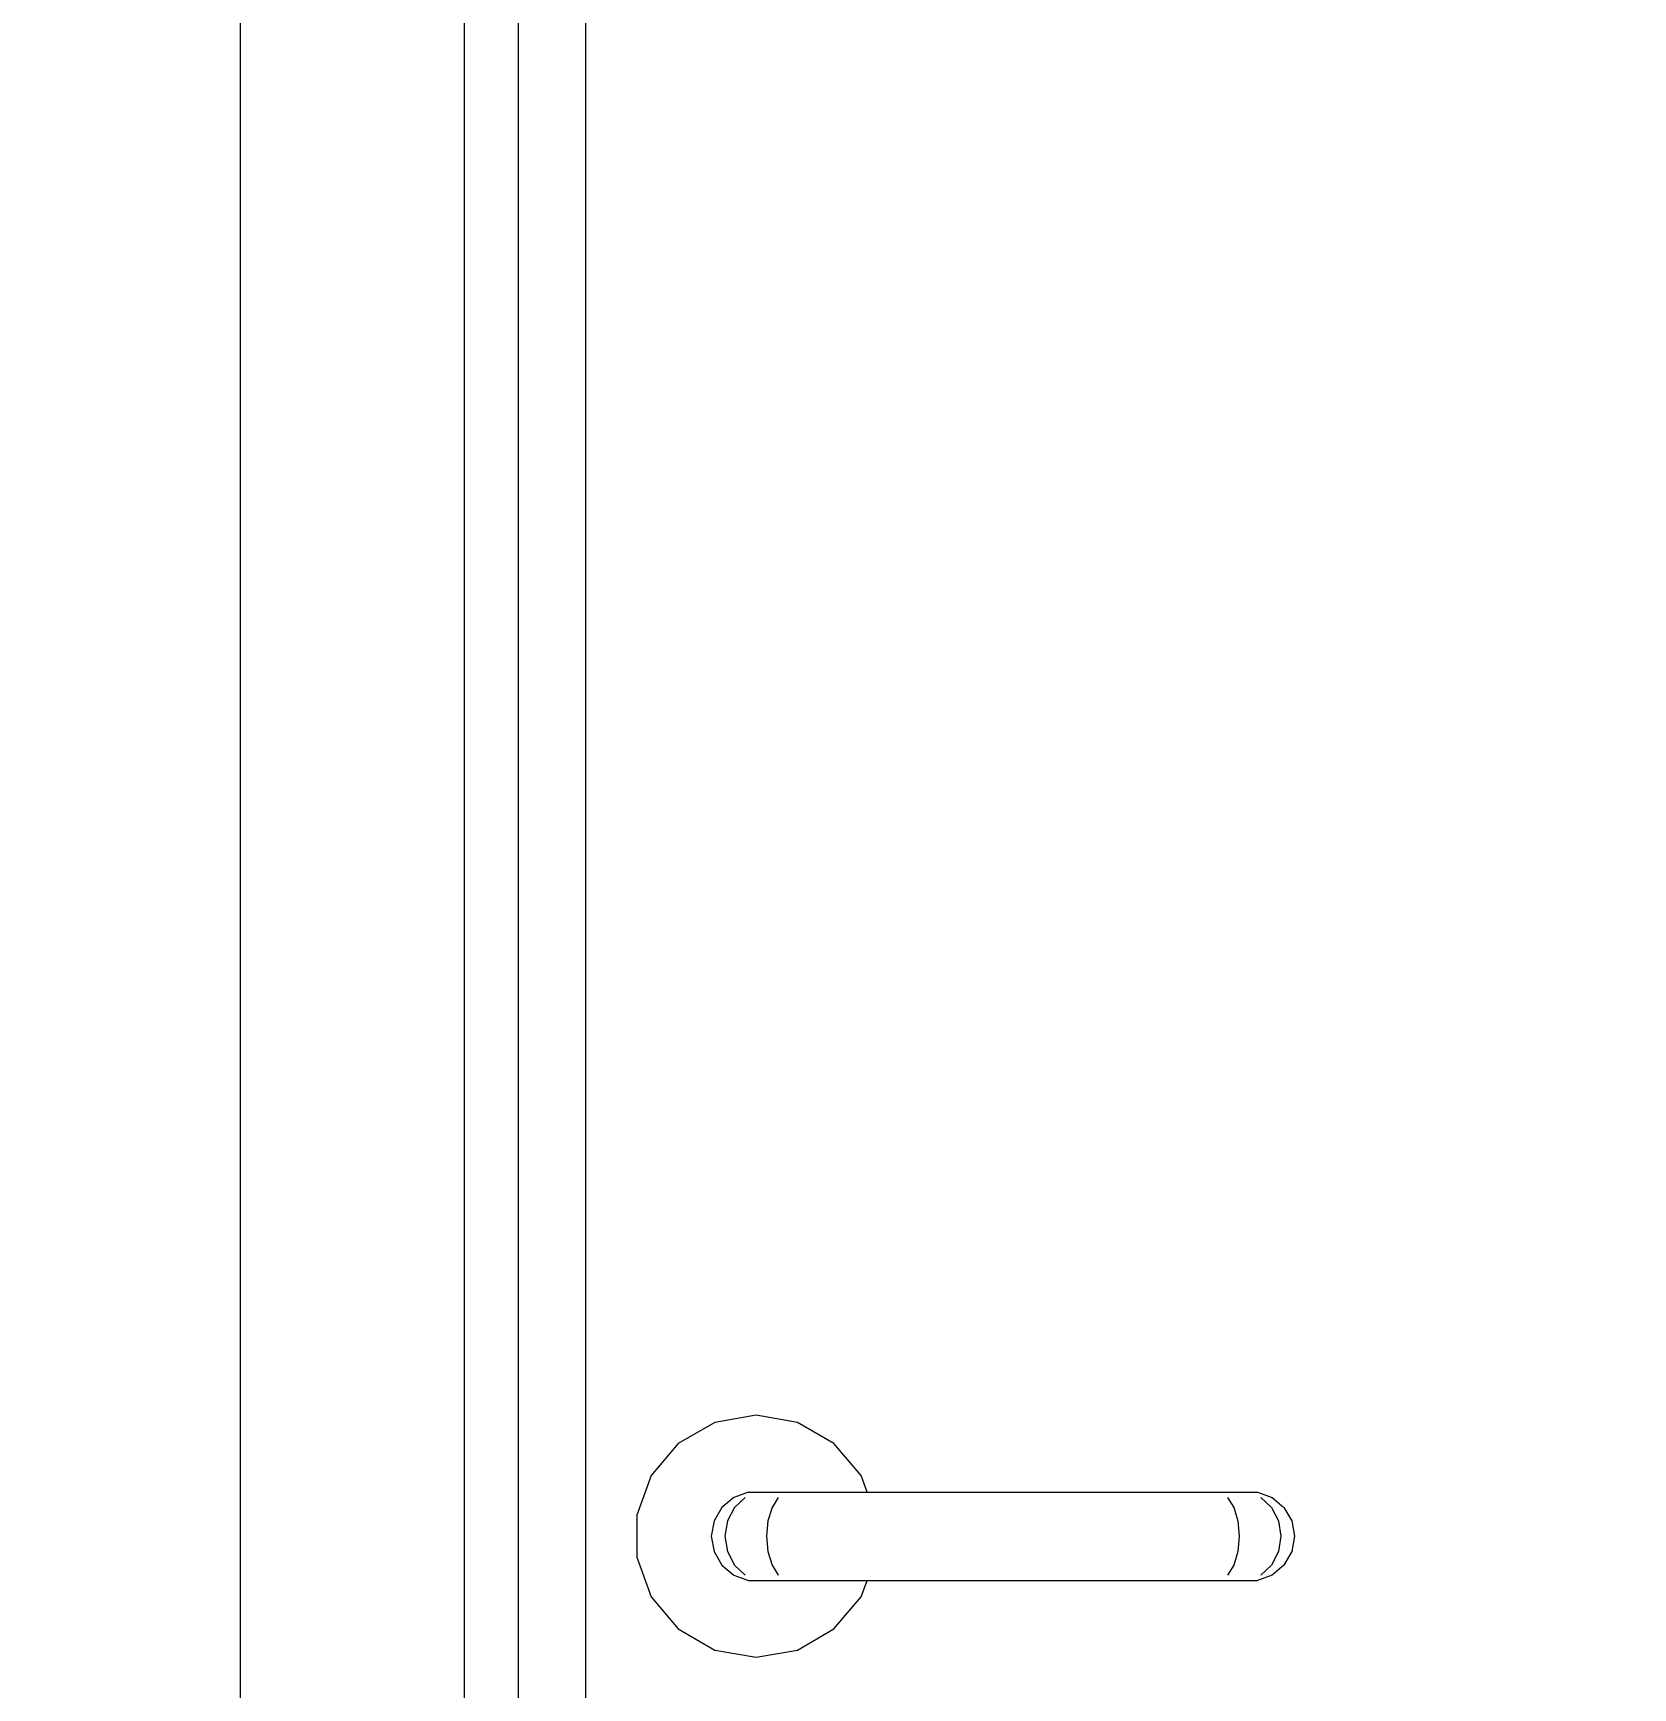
# Model space of a CAD drawing. Header units: millimetres. Extents: x -15634 to 67596, y -3027 to 55843.
# Drawn here: x 11261.2 to 11617.8, y 24761.8 to 25130.7 of the extents above; entities that cross this region are included whole.
import ezdxf

# ---------------------------------------------------------------- set-up
doc = ezdxf.new("R2010")
doc.units = ezdxf.units.MM
doc.header["$MEASUREMENT"] = 0
doc.set_wipeout_variables(frame=1)
doc.linetypes.add('Wipeout_Contour', pattern=[1000, 0, -1000])
doc.layers.add('Dimensioning - General', color=7, linetype='Continuous')
doc.layers.add('Structural - Bearing', color=7, linetype='Continuous')
for name, color, linetype, lineweight, true_color in [('Dimensioning - General_Pen_No__61', 7, 'Continuous', 20, 0x6a6a6a), ('Dimensioning - General_Pen_No__88', 7, 'Continuous', 20, 0xfd4435), ('Structural - Bearing_Pen_No__82', 7, 'Continuous', 20, 0xaaaaaa)]:
    doc.layers.add(name, color=color, linetype=linetype, lineweight=lineweight, true_color=true_color)
doc.styles.add('GENERATED_STYLE_6', font='calibril.ttf')
doc.dimstyles.new('GENERATED_STYLE__3', dxfattribs={"dimtxt": 195.999997, "dimasz": 106.4, "dimexe": 0.18, "dimexo": 0.0625, "dimgap": 0.09, "dimtad": 1, "dimdec": 0, "dimlfac": 0.1, "dimzin": 0, "dimdsep": 46, "dimtxsty": 'GENERATED_STYLE_6', "dimblk": 'ARROWHEAD_2', "dimblk1": 'ARROWHEAD_2', "dimblk2": 'ARROWHEAD_2', "dimcen": 0.09, "dimse1": 1, "dimse2": 1, "dimclrd": 256, "dimclre": 256, "dimclrt": 256, "dimadec": 0, "dimazin": 0, "dimtfac": 1, "dimtdec": 4, "dimtmove": 0, "dimatfit": 3, "dimfxl": 1, "dimtolj": 1, "dimtzin": 0, "dimarcsym": 0})

# ---------------------------------------------------------------- blocks, each defined once
blk = doc.blocks.new('*D51')
at = {"layer": 'Dimensioning - General_Pen_No__61', "color": 251, "linetype": 'Continuous', "lineweight": 20, "true_color": 0x6a6a6a, "transparency": 16777216}
for p, q in [((27454.43, 26436.02), (27594.43, 26355.19)), ((27629.43, 26395.6), (27419.43, 26395.6)), ((27524.43, 23695.6), (27524.43, 26395.6)), ((27454.43, 23736.02), (27594.43, 23655.19)), ((27629.43, 23695.6), (27419.43, 23695.6))]:
    blk.add_line(p, q, dxfattribs=at)
at = {"layer": 'Dimensioning - General_Pen_No__88', "color": 20, "lineweight": 20, "true_color": 0xfd4435, "transparency": 16777216, "char_height": 196, "attachment_point": 7, "rotation": 90, "style": 'GENERATED_STYLE_6'}
for s, insert in [('\\A1;{\\pql;\\fCalibri Light|b0|i0|c0|p34;20}', (27485.23, 26037.36)), ('\\A1;{\\pql;\\fCalibri Light|b0|i0|c0|p34;270}', (27485.23, 24807.27))]:
    blk.add_mtext(s, dxfattribs=dict(at, insert=insert))
blk = doc.blocks.new('ARROWHEAD_2')
at = {"color": 0, "linetype": 'Continuous', "lineweight": 0}
for p, q in [((-0.3781, -0.655), (0.3781, 0.655)), ((0, 0), (-1, 0))]:
    blk.add_line(p, q, dxfattribs=at)
blk = doc.blocks.new('*D99')
at = {"layer": 'Dimensioning - General_Pen_No__61', "color": 251, "linetype": 'Continuous', "lineweight": 20, "true_color": 0x6a6a6a, "transparency": 16777216}
for p, q in [((28004.43, 26436.02), (28144.43, 26355.19)), ((28179.43, 26395.6), (27969.43, 26395.6)), ((28074.43, 23695.6), (28074.43, 26395.6)), ((28004.43, 23736.02), (28144.43, 23655.19)), ((28179.43, 23695.6), (27969.43, 23695.6))]:
    blk.add_line(p, q, dxfattribs=at)
at = {"layer": 'Dimensioning - General_Pen_No__88', "color": 20, "lineweight": 20, "true_color": 0xfd4435, "transparency": 16777216, "char_height": 196, "attachment_point": 7, "rotation": 90, "style": 'GENERATED_STYLE_6'}
for s, insert in [('\\A1;{\\pql;\\fCalibri Light|b0|i0|c0|p34;20}', (28035.23, 26037.36)), ('\\A1;{\\pql;\\fCalibri Light|b0|i0|c0|p34;270}', (28035.23, 24807.27))]:
    blk.add_mtext(s, dxfattribs=dict(at, insert=insert))
blk = doc.blocks.new('*D128')
at = {"layer": 'Dimensioning - General_Pen_No__61', "color": 251, "linetype": 'Continuous', "lineweight": 20, "true_color": 0x6a6a6a, "transparency": 16777216}
for p, q in [((28554.43, 26636.02), (28694.43, 26555.19)), ((28729.43, 26595.6), (28519.43, 26595.6)), ((28624.43, 23695.6), (28624.43, 26595.6)), ((28554.43, 23736.02), (28694.43, 23655.19)), ((28729.43, 23695.6), (28519.43, 23695.6))]:
    blk.add_line(p, q, dxfattribs=at)
at = {"layer": 'Dimensioning - General_Pen_No__88', "color": 20, "lineweight": 20, "true_color": 0xfd4435, "transparency": 16777216, "insert": (28585.23, 24907.27), "char_height": 196, "attachment_point": 7, "rotation": 90, "style": 'GENERATED_STYLE_6'}
blk.add_mtext('\\A1;{\\pql;\\fCalibri Light|b0|i0|c0|p34;290}', dxfattribs=at)
blk = doc.blocks.new('*D147')
at = {"layer": 'Dimensioning - General_Pen_No__61', "color": 251, "linetype": 'Continuous', "lineweight": 20, "true_color": 0x6a6a6a, "transparency": 16777216}
for p, q in [((34964.93, 26436.02), (35104.93, 26355.19)), ((35139.93, 26395.6), (34929.93, 26395.6)), ((35034.93, 23695.6), (35034.93, 26395.6)), ((34964.93, 23736.02), (35104.93, 23655.19)), ((35139.93, 23695.6), (34929.93, 23695.6))]:
    blk.add_line(p, q, dxfattribs=at)
at = {"layer": 'Dimensioning - General_Pen_No__88', "color": 20, "lineweight": 20, "true_color": 0xfd4435, "transparency": 16777216, "char_height": 196, "attachment_point": 7, "rotation": 90, "style": 'GENERATED_STYLE_6'}
for s, insert in [('\\A1;{\\pql;\\fCalibri Light|b0|i0|c0|p34;20}', (34995.73, 26037.36)), ('\\A1;{\\pql;\\fCalibri Light|b0|i0|c0|p34;270}', (34995.73, 24807.27))]:
    blk.add_mtext(s, dxfattribs=dict(at, insert=insert))
blk = doc.blocks.new('*D195')
at = {"layer": 'Dimensioning - General_Pen_No__61', "color": 251, "linetype": 'Continuous', "lineweight": 20, "true_color": 0x6a6a6a, "transparency": 16777216}
for p, q in [((35514.93, 26436.02), (35654.93, 26355.19)), ((35689.93, 26395.6), (35479.93, 26395.6)), ((35584.93, 23695.6), (35584.93, 26395.6)), ((35514.93, 23736.02), (35654.93, 23655.19)), ((35689.93, 23695.6), (35479.93, 23695.6))]:
    blk.add_line(p, q, dxfattribs=at)
at = {"layer": 'Dimensioning - General_Pen_No__88', "color": 20, "lineweight": 20, "true_color": 0xfd4435, "transparency": 16777216, "char_height": 196, "attachment_point": 7, "rotation": 90, "style": 'GENERATED_STYLE_6'}
for s, insert in [('\\A1;{\\pql;\\fCalibri Light|b0|i0|c0|p34;20}', (35545.73, 26037.36)), ('\\A1;{\\pql;\\fCalibri Light|b0|i0|c0|p34;270}', (35545.73, 24807.27))]:
    blk.add_mtext(s, dxfattribs=dict(at, insert=insert))
blk = doc.blocks.new('*D224')
at = {"layer": 'Dimensioning - General_Pen_No__61', "color": 251, "linetype": 'Continuous', "lineweight": 20, "true_color": 0x6a6a6a, "transparency": 16777216}
for p, q in [((36064.93, 26636.02), (36204.93, 26555.19)), ((36239.93, 26595.6), (36029.93, 26595.6)), ((36134.93, 23695.6), (36134.93, 26595.6)), ((36064.93, 23736.02), (36204.93, 23655.19)), ((36239.93, 23695.6), (36029.93, 23695.6))]:
    blk.add_line(p, q, dxfattribs=at)
at = {"layer": 'Dimensioning - General_Pen_No__88', "color": 20, "lineweight": 20, "true_color": 0xfd4435, "transparency": 16777216, "insert": (36095.73, 24907.27), "char_height": 196, "attachment_point": 7, "rotation": 90, "style": 'GENERATED_STYLE_6'}
blk.add_mtext('\\A1;{\\pql;\\fCalibri Light|b0|i0|c0|p34;290}', dxfattribs=at)

msp = doc.modelspace()

# ---------------------------------------------------------------- wipeouts: each hides what was drawn before it
at = {"color": 254, "linetype": 'Wipeout_Contour', "lineweight": 0, "ltscale": 109262.648726}
msp.add_wipeout([(11369.37, 25870.6), (11357.37, 25882.6), (11357.37, 23795.6), (11369.37, 23795.6)], dxfattribs=at).dxf.layer = 'Structural - Bearing'
at = {"color": 254, "linetype": 'Wipeout_Contour', "lineweight": 0, "ltscale": 764373.149465}
msp.add_wipeout([(11395.78, 24800.29), (11395.78, 24790.92), (11398.98, 24782.1), (11405.01, 24774.92), (11413.13, 24770.23), (11422.37, 24768.6), (11431.6, 24770.23), (11439.72, 24774.92), (11445.75, 24782.1), (11447.08, 24785.76), (11437.6, 24785.76), (11420.63, 24785.76), (11417.37, 24786.94), (11414.71, 24789.18), (11412.97, 24792.18), (11412.37, 24795.6), (11412.97, 24799.02), (11414.71, 24802.03), (11417.37, 24804.26), (11420.63, 24805.45), (11447.08, 24805.45), (11445.75, 24809.1), (11439.72, 24816.29), (11431.6, 24820.98), (11422.37, 24822.6), (11413.13, 24820.98), (11405.01, 24816.29), (11398.98, 24809.1)], dxfattribs=at).dxf.layer = 'Structural - Bearing'

# ---------------------------------------------------------------- next in the draw order: linework, layer by layer
at = {"layer": 'Structural - Bearing_Pen_No__82', "color": 253, "linetype": 'Continuous', "lineweight": 20, "true_color": 0xaaaaaa}
for p, q in [((11422.37, 24822.6), (11413.13, 24820.98)), ((11431.6, 24820.98), (11422.37, 24822.6)), ((11413.13, 24820.98), (11405.01, 24816.29)), ((11439.72, 24816.29), (11431.6, 24820.98)), ((11405.01, 24816.29), (11398.98, 24809.1)), ((11445.75, 24809.1), (11439.72, 24816.29)), ((11398.98, 24809.1), (11395.78, 24800.29)), ((11395.78, 24800.29), (11395.78, 24790.92)), ((11395.78, 24790.92), (11398.98, 24782.1)), ((11398.98, 24782.1), (11405.01, 24774.92)), ((11439.72, 24774.92), (11445.75, 24782.1)), ((11405.01, 24774.92), (11413.13, 24770.23)), ((11431.6, 24770.23), (11439.72, 24774.92)), ((11413.13, 24770.23), (11422.37, 24768.6)), ((11422.37, 24768.6), (11431.6, 24770.23))]:
    msp.add_line(p, q, dxfattribs=at)

# ---------------------------------------------------------------- next in the draw order: wipeouts: each hides what was drawn before it
at = {"color": 254, "linetype": 'Wipeout_Contour', "lineweight": 0, "ltscale": 109267.896249}
msp.add_wipeout([(11307.37, 23795.6), (11357.37, 23795.6), (11357.37, 25882.6), (11307.37, 25932.6)], dxfattribs=at).dxf.layer = 'Structural - Bearing'
at = {"color": 254, "linetype": 'Wipeout_Contour', "lineweight": 0, "ltscale": 109246.710794}
msp.add_wipeout([(11369.37, 23795.6), (11384.37, 23795.6), (11384.37, 25855.6), (11369.37, 25855.6)], dxfattribs=at).dxf.layer = 'Structural - Bearing'
at = {"color": 254, "linetype": 'Wipeout_Contour', "lineweight": 0, "ltscale": 109230.114299}
msp.add_wipeout([(11417.37, 24804.26), (11419.89, 24804.26), (11422.82, 24805.45), (11420.63, 24805.45)], dxfattribs=at).dxf.layer = 'Structural - Bearing'
at = {"color": 254, "linetype": 'Wipeout_Contour', "lineweight": 0, "ltscale": 109180.253528}
msp.add_wipeout([(11415.41, 24795.6), (11412.37, 24795.6), (11412.97, 24792.18), (11415.95, 24792.18)], dxfattribs=at).dxf.layer = 'Structural - Bearing'

# ---------------------------------------------------------------- next in the draw order: linework, layer by layer
at = {"layer": 'Structural - Bearing_Pen_No__82', "color": 253, "linetype": 'Continuous', "lineweight": 20, "true_color": 0xaaaaaa}
for p, q in [((11307.37, 25932.6), (11307.37, 23795.6)), ((11357.37, 23795.6), (11357.37, 25882.6)), ((11369.37, 23795.6), (11369.37, 25870.6)), ((11384.37, 23795.6), (11384.37, 25855.6))]:
    msp.add_line(p, q, dxfattribs=at)

# ---------------------------------------------------------------- next in the draw order: wipeouts: each hides what was drawn before it
at = {"color": 254, "linetype": 'Wipeout_Contour', "lineweight": 0, "ltscale": 109219.206055}
msp.add_wipeout([(11414.71, 24802.03), (11417.51, 24802.03), (11419.89, 24804.26), (11417.37, 24804.26)], dxfattribs=at).dxf.layer = 'Structural - Bearing'
at = {"color": 254, "linetype": 'Wipeout_Contour', "lineweight": 0, "ltscale": 109170.422518}
msp.add_wipeout([(11412.97, 24792.18), (11414.71, 24789.18), (11417.51, 24789.18), (11415.95, 24792.18)], dxfattribs=at).dxf.layer = 'Structural - Bearing'

# ---------------------------------------------------------------- next in the draw order: wipeouts: each hides what was drawn before it
at = {"color": 254, "linetype": 'Wipeout_Contour', "lineweight": 0, "ltscale": 109237.716945}
msp.add_wipeout([(11419.89, 24804.26), (11427.28, 24804.26), (11428.97, 24805.45), (11422.82, 24805.45)], dxfattribs=at).dxf.layer = 'Structural - Bearing'
at = {"color": 254, "linetype": 'Wipeout_Contour', "lineweight": 0, "ltscale": 109206.204832}
msp.add_wipeout([(11412.97, 24799.02), (11415.95, 24799.02), (11417.51, 24802.03), (11414.71, 24802.03)], dxfattribs=at).dxf.layer = 'Structural - Bearing'
at = {"color": 254, "linetype": 'Wipeout_Contour', "lineweight": 0, "ltscale": 109164.386064}
msp.add_wipeout([(11417.51, 24789.18), (11414.71, 24789.18), (11417.37, 24786.94), (11419.89, 24786.94)], dxfattribs=at).dxf.layer = 'Structural - Bearing'

# ---------------------------------------------------------------- next in the draw order: wipeouts: each hides what was drawn before it
at = {"color": 254, "linetype": 'Wipeout_Contour', "lineweight": 0, "ltscale": 109228.01324}
msp.add_wipeout([(11417.51, 24802.03), (11425.9, 24802.03), (11427.28, 24804.26), (11419.89, 24804.26)], dxfattribs=at).dxf.layer = 'Structural - Bearing'
at = {"color": 254, "linetype": 'Wipeout_Contour', "lineweight": 0, "ltscale": 109192.6808}
msp.add_wipeout([(11412.37, 24795.6), (11415.41, 24795.6), (11415.95, 24799.02), (11412.97, 24799.02)], dxfattribs=at).dxf.layer = 'Structural - Bearing'
at = {"color": 254, "linetype": 'Wipeout_Contour', "lineweight": 0, "ltscale": 109162.870428}
msp.add_wipeout([(11417.37, 24786.94), (11420.63, 24785.76), (11422.82, 24785.76), (11419.89, 24786.94)], dxfattribs=at).dxf.layer = 'Structural - Bearing'

# ---------------------------------------------------------------- next in the draw order: linework, layer by layer
at = {"layer": 'Structural - Bearing_Pen_No__82', "color": 253, "linetype": 'Continuous', "lineweight": 20, "true_color": 0xaaaaaa}
for p, q in [((11420.63, 24805.45), (11417.37, 24804.26)), ((11420.63, 24805.45), (11422.82, 24805.45)), ((11412.97, 24799.02), (11412.37, 24795.6)), ((11412.37, 24795.6), (11412.97, 24792.18))]:
    msp.add_line(p, q, dxfattribs=at)

# ---------------------------------------------------------------- next in the draw order: wipeouts: each hides what was drawn before it
at = {"color": 254, "linetype": 'Wipeout_Contour', "lineweight": 0, "ltscale": 109250.749119}
msp.add_wipeout([(11428.97, 24805.45), (11427.28, 24804.26), (11436.71, 24804.26), (11437.14, 24805.45)], dxfattribs=at).dxf.layer = 'Structural - Bearing'
at = {"color": 254, "linetype": 'Wipeout_Contour', "lineweight": 0, "ltscale": 109215.90867}
msp.add_wipeout([(11415.95, 24799.02), (11425, 24799.02), (11425.9, 24802.03), (11417.51, 24802.03)], dxfattribs=at).dxf.layer = 'Structural - Bearing'
at = {"color": 254, "linetype": 'Wipeout_Contour', "lineweight": 0, "ltscale": 109190.439382}
msp.add_wipeout([(11424.69, 24795.6), (11415.41, 24795.6), (11415.95, 24792.18), (11425, 24792.18)], dxfattribs=at).dxf.layer = 'Structural - Bearing'

# ---------------------------------------------------------------- next in the draw order: linework, layer by layer
at = {"layer": 'Structural - Bearing_Pen_No__82', "color": 253, "linetype": 'Continuous', "lineweight": 20, "true_color": 0xaaaaaa}
for p, q in [((11417.37, 24804.26), (11414.71, 24802.03)), ((11419.89, 24804.26), (11417.51, 24802.03))]:
    msp.add_line(p, q, dxfattribs=at)

# ---------------------------------------------------------------- next in the draw order: wipeouts: each hides what was drawn before it
at = {"color": 254, "linetype": 'Wipeout_Contour', "lineweight": 0, "ltscale": 109242.940783}
msp.add_wipeout([(11427.28, 24804.26), (11425.9, 24802.03), (11436.36, 24802.03), (11436.71, 24804.26)], dxfattribs=at).dxf.layer = 'Structural - Bearing'
at = {"color": 254, "linetype": 'Wipeout_Contour', "lineweight": 0, "ltscale": 109202.865505}
msp.add_wipeout([(11415.95, 24799.02), (11415.41, 24795.6), (11424.69, 24795.6), (11425, 24799.02)], dxfattribs=at).dxf.layer = 'Structural - Bearing'
at = {"color": 254, "linetype": 'Wipeout_Contour', "lineweight": 0, "ltscale": 109180.129507}
msp.add_wipeout([(11425, 24792.18), (11415.95, 24792.18), (11417.51, 24789.18), (11425.9, 24789.18)], dxfattribs=at).dxf.layer = 'Structural - Bearing'

# ---------------------------------------------------------------- next in the draw order: linework, layer by layer
at = {"layer": 'Structural - Bearing_Pen_No__82', "color": 253, "linetype": 'Continuous', "lineweight": 20, "true_color": 0xaaaaaa}
for p, q in [((11422.82, 24805.45), (11428.97, 24805.45)), ((11414.71, 24802.03), (11412.97, 24799.02)), ((11417.51, 24802.03), (11415.95, 24799.02)), ((11415.95, 24799.02), (11415.41, 24795.6)), ((11412.97, 24792.18), (11414.71, 24789.18)), ((11415.41, 24795.6), (11415.95, 24792.18))]:
    msp.add_line(p, q, dxfattribs=at)

# ---------------------------------------------------------------- next in the draw order: wipeouts: each hides what was drawn before it
at = {"color": 254, "linetype": 'Wipeout_Contour', "lineweight": 0, "ltscale": 109326.102539}
msp.add_wipeout([(11437.14, 24805.45), (11436.71, 24804.26), (11518.03, 24804.26), (11517.6, 24805.45)], dxfattribs=at).dxf.layer = 'Structural - Bearing'
at = {"color": 254, "linetype": 'Wipeout_Contour', "lineweight": 0, "ltscale": 109232.243284}
msp.add_wipeout([(11425.9, 24802.03), (11425, 24799.02), (11436.13, 24799.02), (11436.36, 24802.03)], dxfattribs=at).dxf.layer = 'Structural - Bearing'
at = {"color": 254, "linetype": 'Wipeout_Contour', "lineweight": 0, "ltscale": 109207.524356}
msp.add_wipeout([(11424.69, 24795.6), (11425, 24792.18), (11436.13, 24792.18), (11436.05, 24795.6)], dxfattribs=at).dxf.layer = 'Structural - Bearing'
at = {"color": 254, "linetype": 'Wipeout_Contour', "lineweight": 0, "ltscale": 109173.19764}
msp.add_wipeout([(11425.9, 24789.18), (11417.51, 24789.18), (11419.89, 24786.94), (11427.28, 24786.94)], dxfattribs=at).dxf.layer = 'Structural - Bearing'

# ---------------------------------------------------------------- next in the draw order: linework, layer by layer
at = {"layer": 'Structural - Bearing_Pen_No__82', "color": 253, "linetype": 'Continuous', "lineweight": 20, "true_color": 0xaaaaaa}
for p, q in [((11427.28, 24804.26), (11425.9, 24802.03)), ((11415.95, 24792.18), (11417.51, 24789.18)), ((11414.71, 24789.18), (11417.37, 24786.94))]:
    msp.add_line(p, q, dxfattribs=at)

# ---------------------------------------------------------------- next in the draw order: wipeouts: each hides what was drawn before it
at = {"color": 254, "linetype": 'Wipeout_Contour', "lineweight": 0, "ltscale": 109319.896429}
msp.add_wipeout([(11436.71, 24804.26), (11436.36, 24802.03), (11518.38, 24802.03), (11518.03, 24804.26)], dxfattribs=at).dxf.layer = 'Structural - Bearing'
at = {"color": 254, "linetype": 'Wipeout_Contour', "lineweight": 0, "ltscale": 109219.948557}
msp.add_wipeout([(11425, 24799.02), (11424.69, 24795.6), (11436.05, 24795.6), (11436.13, 24799.02)], dxfattribs=at).dxf.layer = 'Structural - Bearing'
at = {"color": 254, "linetype": 'Wipeout_Contour', "lineweight": 0, "ltscale": 109196.46942}
msp.add_wipeout([(11425, 24792.18), (11425.9, 24789.18), (11436.36, 24789.18), (11436.13, 24792.18)], dxfattribs=at).dxf.layer = 'Structural - Bearing'
at = {"color": 254, "linetype": 'Wipeout_Contour', "lineweight": 0, "ltscale": 109170.47774}
msp.add_wipeout([(11419.89, 24786.94), (11422.82, 24785.76), (11428.97, 24785.76), (11427.28, 24786.94)], dxfattribs=at).dxf.layer = 'Structural - Bearing'

# ---------------------------------------------------------------- next in the draw order: linework, layer by layer
at = {"layer": 'Structural - Bearing_Pen_No__82', "color": 253, "linetype": 'Continuous', "lineweight": 20, "true_color": 0xaaaaaa}
for p, q in [((11447.08, 24805.45), (11445.75, 24809.1)), ((11428.97, 24805.45), (11437.14, 24805.45)), ((11425.9, 24802.03), (11425, 24799.02)), ((11425, 24799.02), (11424.69, 24795.6)), ((11424.69, 24795.6), (11425, 24792.18)), ((11417.51, 24789.18), (11419.89, 24786.94)), ((11417.37, 24786.94), (11420.63, 24785.76)), ((11420.63, 24785.76), (11422.82, 24785.76))]:
    msp.add_line(p, q, dxfattribs=at)

# ---------------------------------------------------------------- next in the draw order: wipeouts: each hides what was drawn before it
at = {"color": 254, "linetype": 'Wipeout_Contour', "lineweight": 0, "ltscale": 109401.505926}
msp.add_wipeout([(11517.6, 24805.45), (11518.03, 24804.26), (11527.46, 24804.26), (11525.77, 24805.45)], dxfattribs=at).dxf.layer = 'Structural - Bearing'
at = {"color": 254, "linetype": 'Wipeout_Contour', "lineweight": 0, "ltscale": 109310.386783}
msp.add_wipeout([(11436.36, 24802.03), (11436.13, 24799.02), (11518.6, 24799.02), (11518.38, 24802.03)], dxfattribs=at).dxf.layer = 'Structural - Bearing'
at = {"color": 254, "linetype": 'Wipeout_Contour', "lineweight": 0, "ltscale": 109286.305464}
msp.add_wipeout([(11436.05, 24795.6), (11436.13, 24792.18), (11518.6, 24792.18), (11518.68, 24795.6)], dxfattribs=at).dxf.layer = 'Structural - Bearing'
at = {"color": 254, "linetype": 'Wipeout_Contour', "lineweight": 0, "ltscale": 109188.132617}
msp.add_wipeout([(11425.9, 24789.18), (11427.28, 24786.94), (11436.71, 24786.94), (11436.36, 24789.18)], dxfattribs=at).dxf.layer = 'Structural - Bearing'

# ---------------------------------------------------------------- next in the draw order: linework, layer by layer
at = {"layer": 'Structural - Bearing_Pen_No__82', "color": 253, "linetype": 'Continuous', "lineweight": 20, "true_color": 0xaaaaaa}
msp.add_line((11425, 24792.18), (11425.9, 24789.18), dxfattribs=at)

# ---------------------------------------------------------------- next in the draw order: wipeouts: each hides what was drawn before it
at = {"color": 254, "linetype": 'Wipeout_Contour', "lineweight": 0, "ltscale": 109396.909272}
msp.add_wipeout([(11518.03, 24804.26), (11518.38, 24802.03), (11528.83, 24802.03), (11527.46, 24804.26)], dxfattribs=at).dxf.layer = 'Structural - Bearing'
at = {"color": 254, "linetype": 'Wipeout_Contour', "lineweight": 0, "ltscale": 109298.720733}
msp.add_wipeout([(11436.13, 24799.02), (11436.05, 24795.6), (11518.68, 24795.6), (11518.6, 24799.02)], dxfattribs=at).dxf.layer = 'Structural - Bearing'
at = {"color": 254, "linetype": 'Wipeout_Contour', "lineweight": 0, "ltscale": 109274.63844}
msp.add_wipeout([(11436.13, 24792.18), (11436.36, 24789.18), (11518.38, 24789.18), (11518.6, 24792.18)], dxfattribs=at).dxf.layer = 'Structural - Bearing'
at = {"color": 254, "linetype": 'Wipeout_Contour', "lineweight": 0, "ltscale": 109183.517902}
msp.add_wipeout([(11427.28, 24786.94), (11428.97, 24785.76), (11437.14, 24785.76), (11436.71, 24786.94)], dxfattribs=at).dxf.layer = 'Structural - Bearing'

# ---------------------------------------------------------------- next in the draw order: linework, layer by layer
at = {"layer": 'Structural - Bearing_Pen_No__82', "color": 253, "linetype": 'Continuous', "lineweight": 20, "true_color": 0xaaaaaa}
for p, q in [((11437.14, 24805.45), (11517.6, 24805.45)), ((11425.9, 24789.18), (11427.28, 24786.94)), ((11422.82, 24785.76), (11428.97, 24785.76))]:
    msp.add_line(p, q, dxfattribs=at)

# ---------------------------------------------------------------- next in the draw order: wipeouts: each hides what was drawn before it
at = {"color": 254, "linetype": 'Wipeout_Contour', "lineweight": 0, "ltscale": 109414.628854}
msp.add_wipeout([(11531.91, 24805.45), (11525.77, 24805.45), (11527.46, 24804.26), (11534.84, 24804.26)], dxfattribs=at).dxf.layer = 'Structural - Bearing'
at = {"color": 254, "linetype": 'Wipeout_Contour', "lineweight": 0, "ltscale": 109388.592975}
msp.add_wipeout([(11518.38, 24802.03), (11518.6, 24799.02), (11529.73, 24799.02), (11528.83, 24802.03)], dxfattribs=at).dxf.layer = 'Structural - Bearing'
at = {"color": 254, "linetype": 'Wipeout_Contour', "lineweight": 0, "ltscale": 109365.152198}
msp.add_wipeout([(11518.68, 24795.6), (11518.6, 24792.18), (11529.73, 24792.18), (11530.04, 24795.6)], dxfattribs=at).dxf.layer = 'Structural - Bearing'
at = {"color": 254, "linetype": 'Wipeout_Contour', "lineweight": 0, "ltscale": 109265.126791}
msp.add_wipeout([(11436.36, 24789.18), (11436.71, 24786.94), (11518.03, 24786.94), (11518.38, 24789.18)], dxfattribs=at).dxf.layer = 'Structural - Bearing'

# ---------------------------------------------------------------- next in the draw order: wipeouts: each hides what was drawn before it
at = {"color": 254, "linetype": 'Wipeout_Contour', "lineweight": 0, "ltscale": 109411.943991}
msp.add_wipeout([(11527.46, 24804.26), (11528.83, 24802.03), (11537.23, 24802.03), (11534.84, 24804.26)], dxfattribs=at).dxf.layer = 'Structural - Bearing'
at = {"color": 254, "linetype": 'Wipeout_Contour', "lineweight": 0, "ltscale": 109377.55853}
msp.add_wipeout([(11518.6, 24799.02), (11518.68, 24795.6), (11530.04, 24795.6), (11529.73, 24799.02)], dxfattribs=at).dxf.layer = 'Structural - Bearing'
at = {"color": 254, "linetype": 'Wipeout_Contour', "lineweight": 0, "ltscale": 109352.870167}
msp.add_wipeout([(11518.6, 24792.18), (11518.38, 24789.18), (11528.83, 24789.18), (11529.73, 24792.18)], dxfattribs=at).dxf.layer = 'Structural - Bearing'
at = {"color": 254, "linetype": 'Wipeout_Contour', "lineweight": 0, "ltscale": 109258.917632}
msp.add_wipeout([(11436.71, 24786.94), (11437.14, 24785.76), (11517.6, 24785.76), (11518.03, 24786.94)], dxfattribs=at).dxf.layer = 'Structural - Bearing'

# ---------------------------------------------------------------- next in the draw order: linework, layer by layer
at = {"layer": 'Structural - Bearing_Pen_No__82', "color": 253, "linetype": 'Continuous', "lineweight": 20, "true_color": 0xaaaaaa}
for p, q in [((11517.6, 24805.45), (11525.77, 24805.45)), ((11428.97, 24785.76), (11437.14, 24785.76)), ((11445.75, 24782.1), (11447.08, 24785.76))]:
    msp.add_line(p, q, dxfattribs=at)

# ---------------------------------------------------------------- next in the draw order: wipeouts: each hides what was drawn before it
at = {"color": 254, "linetype": 'Wipeout_Contour', "lineweight": 0, "ltscale": 109422.290721}
msp.add_wipeout([(11534.1, 24805.45), (11531.91, 24805.45), (11534.84, 24804.26), (11537.37, 24804.26)], dxfattribs=at).dxf.layer = 'Structural - Bearing'
at = {"color": 254, "linetype": 'Wipeout_Contour', "lineweight": 0, "ltscale": 109405.047441}
msp.add_wipeout([(11528.83, 24802.03), (11529.73, 24799.02), (11538.78, 24799.02), (11537.23, 24802.03)], dxfattribs=at).dxf.layer = 'Structural - Bearing'
at = {"color": 254, "linetype": 'Wipeout_Contour', "lineweight": 0, "ltscale": 109382.36394}
msp.add_wipeout([(11530.04, 24795.6), (11529.73, 24792.18), (11538.78, 24792.18), (11539.32, 24795.6)], dxfattribs=at).dxf.layer = 'Structural - Bearing'
at = {"color": 254, "linetype": 'Wipeout_Contour', "lineweight": 0, "ltscale": 109342.178179}
msp.add_wipeout([(11518.38, 24789.18), (11518.03, 24786.94), (11527.46, 24786.94), (11528.83, 24789.18)], dxfattribs=at).dxf.layer = 'Structural - Bearing'

# ---------------------------------------------------------------- next in the draw order: linework, layer by layer
at = {"layer": 'Structural - Bearing_Pen_No__82', "color": 253, "linetype": 'Continuous', "lineweight": 20, "true_color": 0xaaaaaa}
for p, q in [((11525.77, 24805.45), (11531.91, 24805.45)), ((11527.46, 24804.26), (11528.83, 24802.03))]:
    msp.add_line(p, q, dxfattribs=at)

# ---------------------------------------------------------------- next in the draw order: wipeouts: each hides what was drawn before it
at = {"color": 254, "linetype": 'Wipeout_Contour', "lineweight": 0, "ltscale": 109420.822563}
msp.add_wipeout([(11537.37, 24804.26), (11534.84, 24804.26), (11537.23, 24802.03), (11540.03, 24802.03)], dxfattribs=at).dxf.layer = 'Structural - Bearing'
at = {"color": 254, "linetype": 'Wipeout_Contour', "lineweight": 0, "ltscale": 109394.768342}
msp.add_wipeout([(11538.78, 24799.02), (11529.73, 24799.02), (11530.04, 24795.6), (11539.32, 24795.6)], dxfattribs=at).dxf.layer = 'Structural - Bearing'
at = {"color": 254, "linetype": 'Wipeout_Contour', "lineweight": 0, "ltscale": 109369.329954}
msp.add_wipeout([(11528.83, 24789.18), (11537.23, 24789.18), (11538.78, 24792.18), (11529.73, 24792.18)], dxfattribs=at).dxf.layer = 'Structural - Bearing'
at = {"color": 254, "linetype": 'Wipeout_Contour', "lineweight": 0, "ltscale": 109334.367347}
msp.add_wipeout([(11518.03, 24786.94), (11517.6, 24785.76), (11525.77, 24785.76), (11527.46, 24786.94)], dxfattribs=at).dxf.layer = 'Structural - Bearing'

# ---------------------------------------------------------------- next in the draw order: linework, layer by layer
at = {"layer": 'Structural - Bearing_Pen_No__82', "color": 253, "linetype": 'Continuous', "lineweight": 20, "true_color": 0xaaaaaa}
for p, q in [((11531.91, 24805.45), (11534.1, 24805.45)), ((11534.1, 24805.45), (11537.37, 24804.26)), ((11528.83, 24802.03), (11529.73, 24799.02)), ((11529.73, 24799.02), (11530.04, 24795.6)), ((11530.04, 24795.6), (11529.73, 24792.18)), ((11437.14, 24785.76), (11517.6, 24785.76))]:
    msp.add_line(p, q, dxfattribs=at)

# ---------------------------------------------------------------- next in the draw order: wipeouts: each hides what was drawn before it
at = {"color": 254, "linetype": 'Wipeout_Contour', "lineweight": 0, "ltscale": 109414.832223}
msp.add_wipeout([(11537.23, 24802.03), (11538.78, 24799.02), (11541.76, 24799.02), (11540.03, 24802.03)], dxfattribs=at).dxf.layer = 'Structural - Bearing'
at = {"color": 254, "linetype": 'Wipeout_Contour', "lineweight": 0, "ltscale": 109392.636014}
msp.add_wipeout([(11539.32, 24795.6), (11538.78, 24792.18), (11541.76, 24792.18), (11542.37, 24795.6)], dxfattribs=at).dxf.layer = 'Structural - Bearing'
at = {"color": 254, "linetype": 'Wipeout_Contour', "lineweight": 0, "ltscale": 109357.220363}
msp.add_wipeout([(11528.83, 24789.18), (11527.46, 24786.94), (11534.84, 24786.94), (11537.23, 24789.18)], dxfattribs=at).dxf.layer = 'Structural - Bearing'

# ---------------------------------------------------------------- next in the draw order: linework, layer by layer
at = {"layer": 'Structural - Bearing_Pen_No__82', "color": 253, "linetype": 'Continuous', "lineweight": 20, "true_color": 0xaaaaaa}
for p, q in [((11534.84, 24804.26), (11537.23, 24802.03)), ((11537.37, 24804.26), (11540.03, 24802.03)), ((11529.73, 24792.18), (11528.83, 24789.18))]:
    msp.add_line(p, q, dxfattribs=at)

# ---------------------------------------------------------------- next in the draw order: wipeouts: each hides what was drawn before it
at = {"color": 254, "linetype": 'Wipeout_Contour', "lineweight": 0, "ltscale": 109405.039262}
msp.add_wipeout([(11541.76, 24799.02), (11538.78, 24799.02), (11539.32, 24795.6), (11542.37, 24795.6)], dxfattribs=at).dxf.layer = 'Structural - Bearing'
at = {"color": 254, "linetype": 'Wipeout_Contour', "lineweight": 0, "ltscale": 109379.117903}
msp.add_wipeout([(11537.23, 24789.18), (11540.03, 24789.18), (11541.76, 24792.18), (11538.78, 24792.18)], dxfattribs=at).dxf.layer = 'Structural - Bearing'
at = {"color": 254, "linetype": 'Wipeout_Contour', "lineweight": 0, "ltscale": 109347.498295}
msp.add_wipeout([(11525.77, 24785.76), (11531.91, 24785.76), (11534.84, 24786.94), (11527.46, 24786.94)], dxfattribs=at).dxf.layer = 'Structural - Bearing'

# ---------------------------------------------------------------- next in the draw order: linework, layer by layer
at = {"layer": 'Structural - Bearing_Pen_No__82', "color": 253, "linetype": 'Continuous', "lineweight": 20, "true_color": 0xaaaaaa}
for p, q in [((11537.23, 24802.03), (11538.78, 24799.02)), ((11540.03, 24802.03), (11541.76, 24799.02)), ((11538.78, 24799.02), (11539.32, 24795.6)), ((11541.76, 24799.02), (11542.37, 24795.6)), ((11539.32, 24795.6), (11538.78, 24792.18)), ((11542.37, 24795.6), (11541.76, 24792.18)), ((11528.83, 24789.18), (11527.46, 24786.94)), ((11517.6, 24785.76), (11525.77, 24785.76))]:
    msp.add_line(p, q, dxfattribs=at)

# ---------------------------------------------------------------- next in the draw order: wipeouts: each hides what was drawn before it
at = {"color": 254, "linetype": 'Wipeout_Contour', "lineweight": 0, "ltscale": 109366.103346}
msp.add_wipeout([(11534.84, 24786.94), (11537.37, 24786.94), (11540.03, 24789.18), (11537.23, 24789.18)], dxfattribs=at).dxf.layer = 'Structural - Bearing'

# ---------------------------------------------------------------- next in the draw order: linework, layer by layer
at = {"layer": 'Structural - Bearing_Pen_No__82', "color": 253, "linetype": 'Continuous', "lineweight": 20, "true_color": 0xaaaaaa}
for p, q in [((11538.78, 24792.18), (11537.23, 24789.18)), ((11541.76, 24792.18), (11540.03, 24789.18))]:
    msp.add_line(p, q, dxfattribs=at)

# ---------------------------------------------------------------- next in the draw order: wipeouts: each hides what was drawn before it
at = {"color": 254, "linetype": 'Wipeout_Contour', "lineweight": 0, "ltscale": 109355.164849}
msp.add_wipeout([(11534.84, 24786.94), (11531.91, 24785.76), (11534.1, 24785.76), (11537.37, 24786.94)], dxfattribs=at).dxf.layer = 'Structural - Bearing'

# ---------------------------------------------------------------- next in the draw order: linework, layer by layer
at = {"layer": 'Structural - Bearing_Pen_No__82', "color": 253, "linetype": 'Continuous', "lineweight": 20, "true_color": 0xaaaaaa}
for p, q in [((11537.23, 24789.18), (11534.84, 24786.94)), ((11540.03, 24789.18), (11537.37, 24786.94)), ((11525.77, 24785.76), (11531.91, 24785.76)), ((11531.91, 24785.76), (11534.1, 24785.76)), ((11537.37, 24786.94), (11534.1, 24785.76))]:
    msp.add_line(p, q, dxfattribs=at)

# ---------------------------------------------------------------- next in the draw order: dimensions: what is measured, and where the dimension line sits
at = {"layer": 'Dimensioning - General', "color": 251, "linetype": 'Continuous', "lineweight": 20, "true_color": 0x6a6a6a}
for base, p1, p2, picture, middle in [((28624.43, 26595.6), (2464.76, 23695.6), (2159.06, 26595.6), '*D128', (28487.23, 25131.4)), ((36134.93, 26595.6), (9975.26, 23695.6), (9669.56, 26595.6), '*D224', (35997.73, 25131.4)), ((28074.43, 26395.6), (-284.94, 23695.6), (-284.94, 26395.6), '*D99', (27937.23, 25031.4)), ((27524.43, 26395.6), (229.44, 23695.6), (184.83, 26395.6), '*D51', (27387.23, 25031.4)), ((35584.93, 26395.6), (7225.55, 23695.6), (7225.55, 26395.6), '*D195', (35447.73, 25031.4)), ((35034.93, 26395.6), (7739.94, 23695.6), (7695.33, 26395.6), '*D147', (34897.73, 25031.4))]:
    dim = msp.add_linear_dim(base=base, p1=p1, p2=p2, angle=90, dimstyle='GENERATED_STYLE__3', dxfattribs=at)
    dim.commit()
    dim.dimension.update_dxf_attribs({"geometry": picture, "text_midpoint": middle, "dimtype": 160, "text_rotation": 90})

doc.saveas('drawing.dxf')
